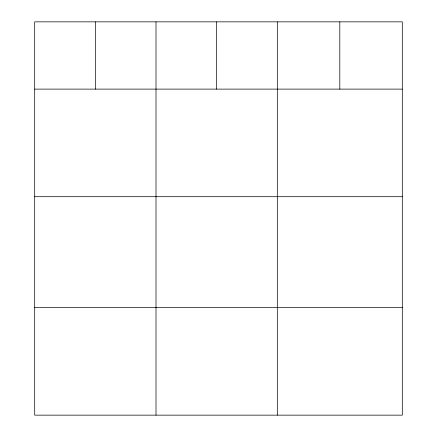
<?xml version="1.0" encoding="UTF-8"?>
<svg xmlns="http://www.w3.org/2000/svg" width="437" height="437" viewBox="0 0 437 437"><rect width="100%" height="100%" fill="white"/><g stroke="black" fill="none" stroke-linecap="round" stroke-linejoin="round"><path stroke-width="0.66" d="M402.302 89.115L402.302 415.15L34.698 415.15L34.698 21.85L402.302 21.85L402.302 89.115L34.698 89.115M34.698 196.705L402.302 196.705M34.698 307.561L402.302 307.561M339.811 21.85L339.811 89.115M277.315 21.85L277.315 415.15M216.665 21.85L216.665 89.115M156.009 21.85L156.009 415.15M95.353 21.85L95.353 89.115"/></g></svg>
